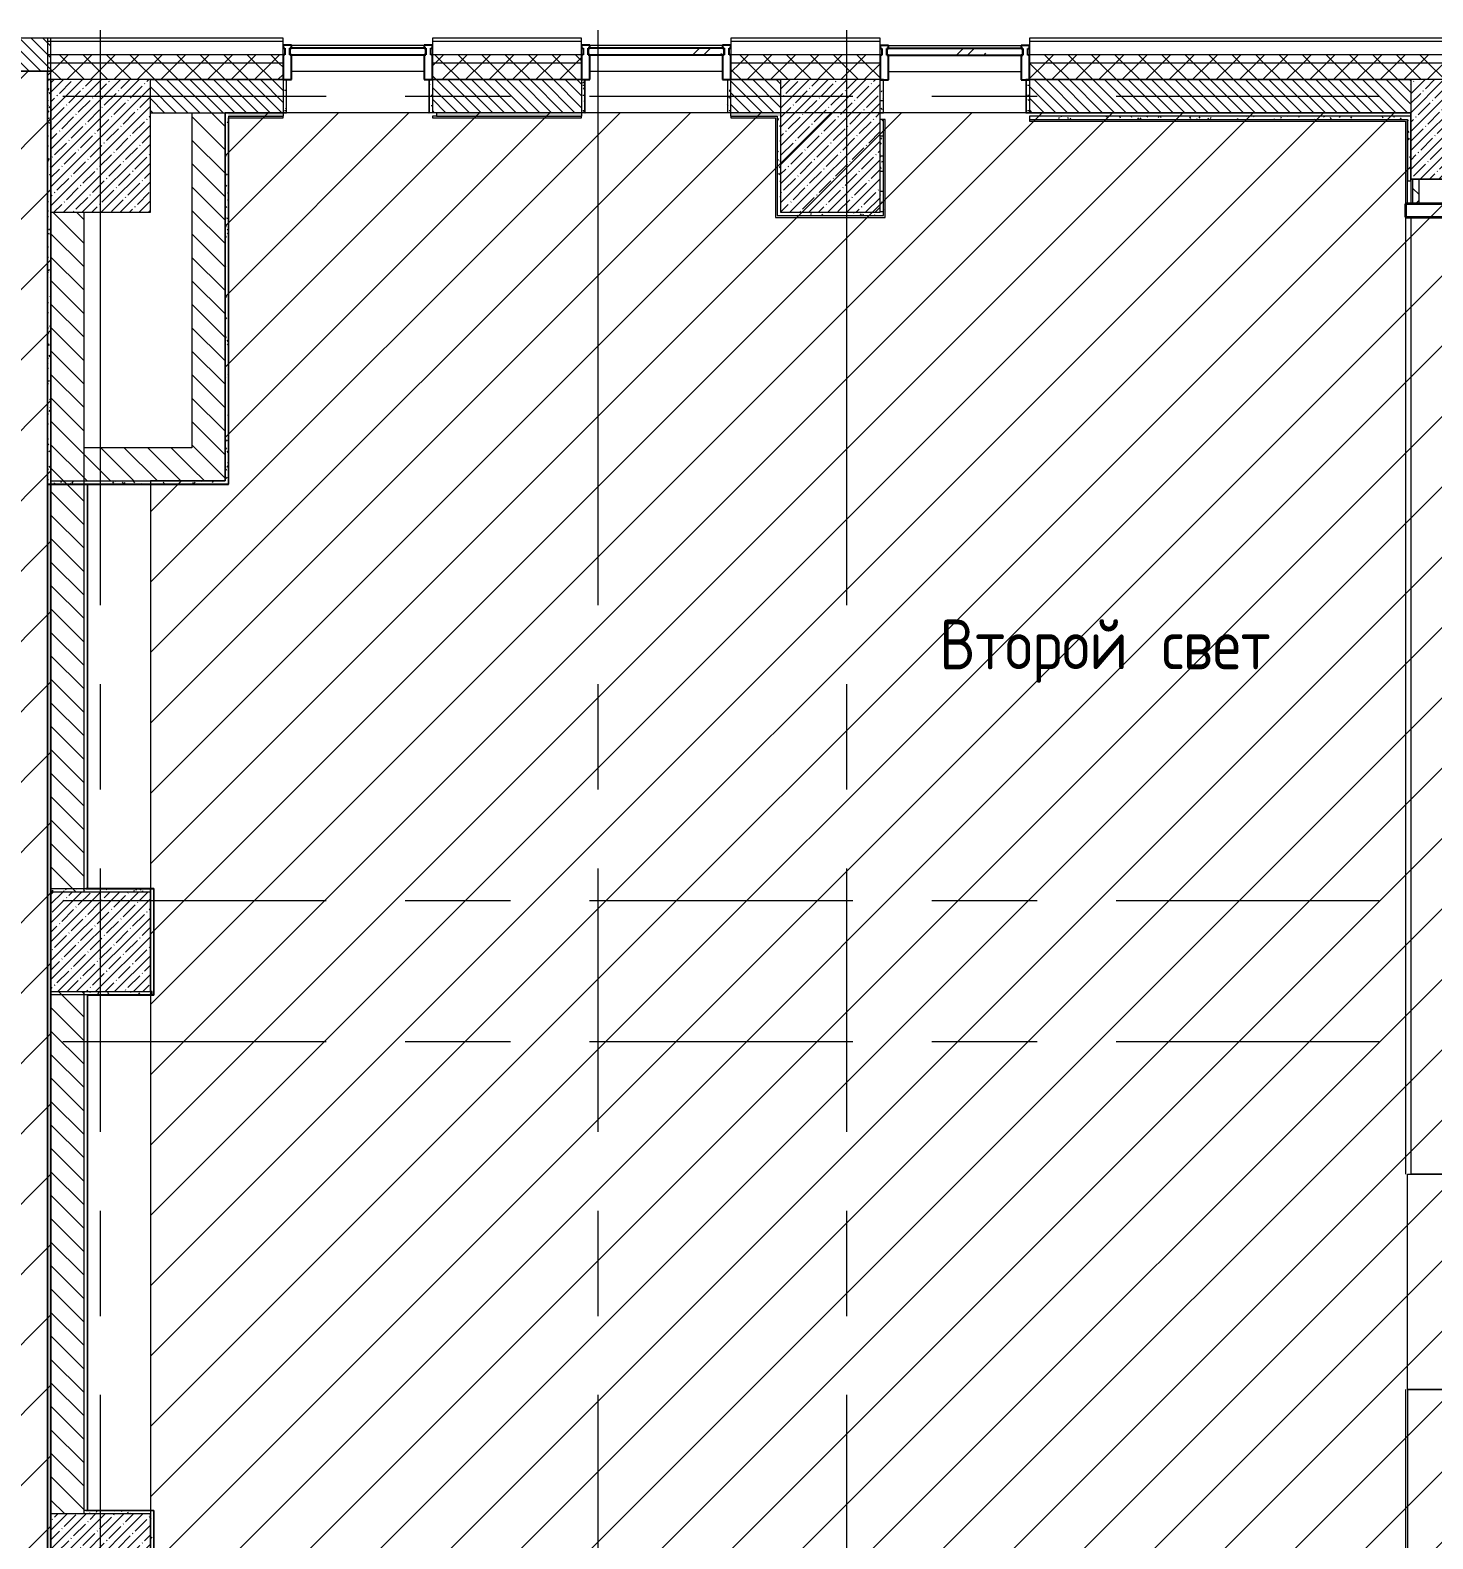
# Model space of a CAD drawing. Header units: millimetres. Extents: x -3456 to 185767, y -8553 to 29000.
# Drawn here: x 13585 to 22043, y 18300 to 27398 of the extents above; entities that cross this region are included whole.
import ezdxf

# ---------------------------------------------------------------- set-up
doc = ezdxf.new("R2010")
doc.units = ezdxf.units.MM
doc.linetypes.add('Осевая', pattern=[3175, 635, -476.25, 1587.5, -476.25])
for name, color, linetype, lineweight in [('A-DETL', 7, 'Continuous', 9), ('A-GLAZ-CURT', 7, 'Continuous', 9), ('A-GLAZ-CURT-1', 7, 'Continuous', 25), ('A-GLAZ-CWMG', 7, 'Continuous', 9), ('A-GLAZ-CWMG-1', 7, 'Continuous', 25), ('A-WALL', 7, 'Continuous', 9), ('A-WALL-2', 7, 'Continuous', 35), ('G-ANNO-TEXT', 7, 'Continuous', 9), ('I-WALL', 7, 'Continuous', 9), ('S-COLS', 7, 'Continuous', 9), ('S-STRS', 7, 'Continuous', 13), ('Оси', 7, 'Continuous', 9), ('Оси-2', 7, 'Осевая', 9)]:
    doc.layers.add(name, color=color, linetype=linetype, lineweight=lineweight)
for name, color, linetype, lineweight, true_color in [('A-DETL-GENF-1', 7, 'Continuous', 9, 0xc0c0c0), ('A-WALL-1', 7, 'Continuous', 9, 0x3c3c3c), ('A-WALL-FNSH-1', 7, 'Continuous', 9, 0x3c3c3c)]:
    doc.layers.add(name, color=color, linetype=linetype, lineweight=lineweight, true_color=true_color)
doc.styles.add('GOST Common_2', font='GOST_Common.ttf', dxfattribs={"width": 0.9, "height": 300})
pattern_1 = [(45, (0, 0), (-70.71068, 70.71068), []), (135, (0, 0), (-70.71068, -70.71068), [])]
pattern_2 = [(135, (0, 0), (-35.35534, -35.35534), [])]
pattern_3 = [(135, (0, 0), (-70.71068, -70.71068), [])]
pattern_4 = [(0, (0, 0), (121.92, 30.48), [10.058, -81.382, 10.058, -81.382, -487.68]), (0, (0, 0), (121.92, 30.48), [-182.88, 10.058, -172.822, 10.058, -81.382, -213.36]), (0, (0, 0), (121.92, 30.48), [-457.2, 10.058, -50.902, 10.058, -142.342]), (120, (45.72, 15.24), (-87.356454, 90.345817), [10.058, -81.382, 10.058, -81.382, -487.68]), (120, (45.72, 15.24), (-87.356454, 90.345817), [-182.88, 10.058, -172.822, 10.058, -81.382, -213.36]), (120, (45.72, 15.24), (-87.356454, 90.345817), [-457.2, 10.058, -50.902, 10.058, -142.342]), (240, (60.96, 76.2), (-34.563546, -120.825817), [10.058, -81.382, 10.058, -81.382, -487.68]), (240, (60.96, 76.2), (-34.563546, -120.825817), [-182.88, 10.058, -172.822, 10.058, -81.382, -213.36]), (240, (60.96, 76.2), (-34.563546, -120.825817), [-457.2, 10.058, -50.902, 10.058, -142.342])]
pattern_5 = [(45, (0, 0), (-212.132, 212.132), [])]

# ---------------------------------------------------------------- blocks, each defined once
blk = doc.blocks.new('BSC_Колонна _Прямоугольная - 600х800-24078684-План заполнения и маркировки дверных проемов 2 этажа в осях 1-12')
at = {"layer": 'S-COLS'}
h = blk.add_hatch(dxfattribs=at)
h.set_pattern_fill('FP_6', color=256, style=0, pattern_type=2)
h.set_pattern_definition([(45, (-14010, -26700), (-57.02463, 57.02463), []), (45, (-13952.975, -26700), (-57.02463, 57.02463), [100.806, -20.161, 3.353, -16.808])])
h.paths.add_polyline_path([(-299.7, -400), (300, -400), (300, 400), (-300, 400), (-300, -400)])
for p, q in [((-300, 400), (-300, -400)), ((300, 400), (-299.7, 400)), ((300, -400), (300, 400)), ((-299.7, -400), (300, -400))]:
    blk.add_line(p, q, dxfattribs=at)
blk = doc.blocks.new('BSC_Колонна _Прямоугольная - 600х600-23295697-План заполнения и маркировки дверных проемов 2 этажа в осях 1-12')
at = {"layer": 'S-COLS'}
h = blk.add_hatch(dxfattribs=at)
h.set_pattern_fill('FP_8', color=256, style=0, pattern_type=2)
h.set_pattern_definition([(45, (-14010, -18150), (-57.02463, 57.02463), []), (45, (-13952.975, -18150), (-57.02463, 57.02463), [100.806, -20.161, 3.353, -16.808])])
h.paths.add_polyline_path([(-299.7, -300), (300, -300), (300, 300), (-300, 300), (-300, -300)])
for p, q in [((-300, 300), (-300, -300)), ((300, 300), (-299.7, 300)), ((300, -300), (300, 300)), ((-299.7, -300), (300, -300))]:
    blk.add_line(p, q, dxfattribs=at)
blk = doc.blocks.new('BSC_Колонна _Прямоугольная - 600х600-V5-План заполнения и маркировки дверных проемов 2 этажа в осях 1-12')
at = {"layer": 'S-COLS'}
h = blk.add_hatch(dxfattribs=at)
h.set_pattern_fill('FP_9', color=256, style=0, pattern_type=2)
h.set_pattern_definition([(45, (-14010, -21900), (-57.02463, 57.02463), []), (45, (-13952.975, -21900), (-57.02463, 57.02463), [100.806, -20.161, 3.353, -16.808])])
h.paths.add_polyline_path([(-299.7, -300), (300, -300), (300, 300), (-300, 300), (-300, -300)])
for p, q in [((-300, 300), (-300, -300)), ((300, 300), (-299.7, 300)), ((300, -300), (300, 300)), ((-299.7, -300), (300, -300))]:
    blk.add_line(p, q, dxfattribs=at)
blk = doc.blocks.new('Прямоугольный импост - Импост структурный с накладкой - 190мм-22856075-План заполнения и маркировки дверных проемов 2 этажа в осях 1-12')
at = {"layer": 'A-GLAZ-CWMG-1'}
for p, q in [((0, 190), (-50, 190)), ((-50, 190), (-50, 40)), ((0, 40), (0, 190)), ((-50, 40), (-40, 40)), ((-40, 0), (-50, 0)), ((-50, 0), (-50, -17)), ((-40, 40), (-40, 0)), ((-10, 0), (-10, 40)), ((-10, 40), (0, 40)), ((0, 0), (-10, 0)), ((0, -17), (0, 0)), ((-50, -17), (0, -17))]:
    blk.add_line(p, q, dxfattribs=at)
blk = doc.blocks.new('Прямоугольный импост - Импост структурный с накладкой - 190мм-V9-План заполнения и маркировки дверных проемов 2 этажа в осях 1-12')
at = {"layer": 'A-GLAZ-CWMG-1'}
for p, q in [((0, 190), (-50, 190)), ((-50, 190), (-50, 40)), ((0, 40), (0, 188.3)), ((-50, 40), (-40, 40)), ((-40, 0), (-50, 0)), ((-50, 0), (-50, -17)), ((-40, 40), (-40, 0)), ((-10, 0), (-10, 40)), ((-10, 40), (0, 40)), ((0, 0), (-10, 0)), ((0, -17), (0, 0)), ((-50, -17), (0, -17))]:
    blk.add_line(p, q, dxfattribs=at)
blk = doc.blocks.new('Системная панель - Стекло - 40мм-V20-План заполнения и маркировки дверных проемов 2 этажа в осях 1-12')
at = {"layer": 'A-GLAZ-CURT'}
h = blk.add_hatch(dxfattribs=at)
h.set_pattern_fill('FP_33', color=256, style=0, pattern_type=2)
h.set_pattern_definition([(45, (-17460.26, -27190), (-282.8427, 282.8427), [200, -600]), (45, (-17660.26, -27290), (-282.8427, 282.8427), [600, -200]), (45, (-17260.26, -27390), (-282.8427, 282.8427), [200, -600])])
h.paths.add_polyline_path([(218.1, -40), (410, -40), (410, 0), (-410, 0), (-410, -40)])
at = {"layer": 'A-GLAZ-CURT-1'}
for p, q in [((410, 0), (-410, 0)), ((-410, 0), (-410, -40)), ((410, -40), (410, 0)), ((-410, -40), (410, -40))]:
    blk.add_line(p, q, dxfattribs=at)
blk = doc.blocks.new('Системная панель - Стекло - 40мм-V21-План заполнения и маркировки дверных проемов 2 этажа в осях 1-12')
at = {"layer": 'A-GLAZ-CURT'}
h = blk.add_hatch(dxfattribs=at)
h.set_pattern_fill('FP_34', color=256, style=0, pattern_type=2)
h.set_pattern_definition([(45, (-19260.26, -27188.3), (-282.8427, 282.8427), [200, -600]), (45, (-19460.26, -27288.3), (-282.8427, 282.8427), [600, -200]), (45, (-19060.26, -27388.3), (-282.8427, 282.8427), [200, -600])])
h.paths.add_polyline_path([(-243.1, -40), (410, -40), (410, 0), (-410, 0), (-410, -40)])
at = {"layer": 'A-GLAZ-CURT-1'}
for p, q in [((410, 0), (-410, 0)), ((-410, 0), (-410, -40)), ((410, -40), (410, 0)), ((-410, -40), (410, -40))]:
    blk.add_line(p, q, dxfattribs=at)
blk = doc.blocks.new('Прямоугольный импост - Импост структурный с накладкой - 160мм Темный-33186089-План заполнения и маркировки дверных проемов 2 этажа в осях 1-12')
at = {"layer": 'A-GLAZ-CWMG'}
for p, q in [((16960.3, 27307), (17760.3, 27307)), ((16960.3, 27150), (17760.3, 27150))]:
    blk.add_line(p, q, dxfattribs=at)
blk = doc.blocks.new('Прямоугольный импост - Импост структурный с накладкой - 190мм-V32-План заполнения и маркировки дверных проемов 2 этажа в осях 1-12')
at = {"layer": 'A-GLAZ-CWMG-1'}
for p, q in [((-50, 40), (-50, 190)), ((-50, 190), (0, 190)), ((0, 190), (0, 40)), ((-40, 40), (-50, 40)), ((-50, -17), (-50, 0)), ((-50, 0), (-40, 0)), ((-40, 0), (-40, 40)), ((-10, 40), (-10, 0)), ((0, 40), (-10, 40)), ((-10, 0), (0, 0)), ((0, 0), (0, -17)), ((0, -17), (-50, -17))]:
    blk.add_line(p, q, dxfattribs=at)
blk = doc.blocks.new('BSC_Колонна _Прямоугольная - 600х600-V34-План заполнения и маркировки дверных проемов 2 этажа в осях 1-12')
at = {"layer": 'S-COLS'}
h = blk.add_hatch(dxfattribs=at)
h.set_pattern_fill('FP_43', color=256, style=0, pattern_type=2)
h.set_pattern_definition([(45, (-22210, -26800), (-57.02463, 57.02463), []), (45, (-22152.975, -26800), (-57.02463, 57.02463), [100.806, -20.161, 3.353, -16.808])])
h.paths.add_polyline_path([(-300, -300), (300, -300), (300, 300), (-300, 300), (-300, 100)])
for p, q in [((300, 300), (-300, 300)), ((-300, 300), (-300, 100)), ((300, -300), (300, 300)), ((-300, 100), (-300, -300)), ((-300, -300), (300, -300))]:
    blk.add_line(p, q, dxfattribs=at)
blk = doc.blocks.new('Перекрытия 3 - Перекрытия 4-20977624-План заполнения и маркировки дверных проемов 2 этажа в осях 1-12')
at = {"layer": 'S-STRS'}
for p in [(21910, 26270.4), (22810, 20500)]:
    blk.add_line(p, (21910, 20500), dxfattribs=at)
blk = doc.blocks.new('BSC_Колонна _Прямоугольная - 600х800-V61-План заполнения и маркировки дверных проемов 2 этажа в осях 1-12')
at = {"layer": 'S-COLS'}
h = blk.add_hatch(dxfattribs=at)
h.set_pattern_fill('FP_74', color=256, style=0, pattern_type=2)
h.set_pattern_definition([(45, (-18410.26, -26700), (-57.02463, 57.02463), []), (45, (-18353.23, -26700), (-57.02463, 57.02463), [100.806, -20.161, 3.353, -16.808])])
h.paths.add_polyline_path([(-300, -400), (300, -400), (300, 400), (-300, 400), (-300, -353.3)])
for p, q in [((300, 400), (-300, 400)), ((-300, 400), (-300, 200)), ((300, 200), (300, 400)), ((-300, 200), (-300, -400)), ((300, -400), (300, 200)), ((-300, -400), (300, -400))]:
    blk.add_line(p, q, dxfattribs=at)
blk = doc.blocks.new('Системная панель - Стекло - 40мм-V68-План заполнения и маркировки дверных проемов 2 этажа в осях 1-12')
at = {"layer": 'A-GLAZ-CURT'}
h = blk.add_hatch(dxfattribs=at)
h.set_pattern_fill('FP_83', color=256, style=0, pattern_type=2)
h.set_pattern_definition([(45, (-15660.26, -27190), (-282.8427, 282.8427), [200, -600]), (45, (-15860.26, -27290), (-282.8427, 282.8427), [600, -200]), (45, (-15460.26, -27390), (-282.8427, 282.8427), [200, -600])])
h.paths.add_polyline_path([(10, -40), (410, -40), (410, 0), (-410, 0), (-410, -40)])
at = {"layer": 'A-GLAZ-CURT-1'}
for p, q in [((410, 0), (-410, 0)), ((-410, 0), (-410, -40)), ((410, -40), (410, 0)), ((-410, -40), (410, -40))]:
    blk.add_line(p, q, dxfattribs=at)
blk = doc.blocks.new('Перекрытия 2 - Перекрытия 4-32990152-План заполнения и маркировки дверных проемов 2 этажа в осях 1-12')
at = {"layer": 'S-STRS'}
for q in [(22810, 19180), (21910, 15410.8)]:
    blk.add_line((21910, 19180), q, dxfattribs=at)
blk = doc.blocks.new('Стены наклон_ амфитеатр1 - Стены наклон_ амфитеатр-33007412-План заполнения и маркировки дверных проемов 2 этажа в осях 1-12')
at = {"layer": 'A-WALL-2'}
for p, q in [((21879, 26351.1), (21879, 26270.4)), ((30590, 26351.1), (21879, 26351.1)), ((21879, 26270.4), (30590, 26270.4))]:
    blk.add_line(p, q, dxfattribs=at)

msp = doc.modelspace()

# ---------------------------------------------------------------- hatches: boundary and pattern name
at = {"layer": 'A-DETL-GENF-1'}
h = msp.add_hatch(dxfattribs=at)
h.set_pattern_fill('FP_100', color=256, style=0, pattern_type=2)
h.set_pattern_definition(pattern_5)
h.paths.add_polyline_path([(13562.1, 15200), (13710.3, 15200), (13710.3, 27150), (4660, 27150), (4660, 26500), (4060, 26500), (4060, 25750), (9710, 25750), (9710, 20770), (6760, 20770), (6760, 15200), (12223.3, 15200)])
h = msp.add_hatch(dxfattribs=at)
h.set_pattern_fill('FP_100', color=256, style=0, pattern_type=2)
h.set_pattern_definition(pattern_5)
h.paths.add_polyline_path([(30590, 15231), (30590, 26500), (21910, 26500), (21910, 26900), (14760, 26900), (14760, 24680), (14310.3, 24680), (14310.3, 15231), (28288.6, 15231)])
at = {"layer": 'A-WALL'}
h = msp.add_hatch(dxfattribs=at)
h.set_pattern_fill('FP_18', color=256, style=0, pattern_type=2)
h.set_pattern_definition(pattern_2)
h.paths.add_polyline_path([(13690, 27150), (13710, 27150), (13710, 27350), (13460.3, 27350), (13460.3, 27150), (13689, 27150)])
h.paths.add_polyline_path([(4060, 27150), (4110, 27150), (4110, 27350), (4060, 27350)])
h = msp.add_hatch(dxfattribs=at)
h.set_pattern_fill('FP_14', color=256, style=0, pattern_type=2)
h.set_pattern_definition(pattern_1)
h.paths.add_polyline_path([(33710, 27200), (33710, 27250), (19610.3, 27250), (19610.3, 27200), (33643.7, 27200)])
h.paths.add_polyline_path([(16910.3, 27200), (16910.3, 27250), (16010.3, 27250), (16010.3, 27200), (16239.6, 27200)])
h.paths.add_polyline_path([(17810.3, 27200), (18710.3, 27200), (18710.3, 27250), (17810.3, 27250)])
h.paths.add_polyline_path([(13689, 27200), (15110.3, 27200), (15110.3, 27250), (13689, 27250)])
h = msp.add_hatch(dxfattribs=at)
h.set_pattern_fill('FP_14', color=256, style=0, pattern_type=2)
h.set_pattern_definition(pattern_1)
h.paths.add_polyline_path([(33610, 27100), (33610, 27200), (19610.3, 27200), (19610.3, 27100), (30966.1, 27100)])
h.paths.add_polyline_path([(13689, 27100), (15110.3, 27100), (15110.3, 27200), (13689, 27200), (13689, 27116.1)])
h.paths.add_polyline_path([(17810.3, 27100), (18710.3, 27100), (18710.3, 27200), (17810.3, 27200)])
h.paths.add_polyline_path([(16010.3, 27100), (16910.3, 27100), (16910.3, 27200), (16010.3, 27200)])
h = msp.add_hatch(dxfattribs=at)
h.set_pattern_fill('FP_18', color=256, style=0, pattern_type=2)
h.set_pattern_definition(pattern_2)
h.paths.add_polyline_path([(21910, 26900), (21910, 27100), (19610.3, 27100), (19610.3, 26900), (20255.9, 26900)])
h.paths.add_polyline_path([(14560, 26900), (15110.3, 26900), (15110.3, 27100), (14310, 27100), (14310, 26900)])
h.paths.add_polyline_path([(16910.3, 26900), (16910.3, 27100), (16010.3, 27100), (16010.3, 26900), (16239.6, 26900)])
h.paths.add_polyline_path([(18110.3, 26900), (18110.3, 27100), (17810.3, 27100), (17810.3, 26900)])
at = {"layer": 'I-WALL'}
h = msp.add_hatch(dxfattribs=at)
h.set_pattern_fill('FP_89', color=256, style=0, pattern_type=2)
h.set_pattern_definition(pattern_4)
h.paths.add_polyline_path([(13690, 24660), (13710, 24660), (13710, 27100), (13690, 27100), (13690, 25300.3)])
h = msp.add_hatch(dxfattribs=at)
h.set_pattern_fill('FP_89', color=256, style=0, pattern_type=2)
h.set_pattern_definition(pattern_4)
h.paths.add_polyline_path([(15110.3, 26900), (15130.3, 26900), (15130.3, 27100), (15110.3, 27100)])
h = msp.add_hatch(dxfattribs=at)
h.set_pattern_fill('FP_89', color=256, style=0, pattern_type=2)
h.set_pattern_definition(pattern_4)
h.paths.add_polyline_path([(15990.3, 26900), (16010.3, 26900), (16010.3, 27100), (15990.3, 27100)])
h = msp.add_hatch(dxfattribs=at)
h.set_pattern_fill('FP_89', color=256, style=0, pattern_type=2)
h.set_pattern_definition(pattern_4)
h.paths.add_polyline_path([(16910.3, 26900), (16930.3, 26900), (16930.3, 27100), (16910.3, 27100)])
h = msp.add_hatch(dxfattribs=at)
h.set_pattern_fill('FP_89', color=256, style=0, pattern_type=2)
h.set_pattern_definition(pattern_4)
h.paths.add_polyline_path([(17790.3, 26900), (17810.3, 26900), (17810.3, 27100), (17790.3, 27100)])
h = msp.add_hatch(dxfattribs=at)
h.set_pattern_fill('FP_89', color=256, style=0, pattern_type=2)
h.set_pattern_definition(pattern_4)
h.paths.add_polyline_path([(18710.3, 26900), (18730.3, 26900), (18730.3, 27100), (18710.3, 27100)])
h = msp.add_hatch(dxfattribs=at)
h.set_pattern_fill('FP_89', color=256, style=0, pattern_type=2)
h.set_pattern_definition(pattern_4)
h.paths.add_polyline_path([(19590.3, 26900), (19610.3, 26900), (19610.3, 27100), (19590.3, 27100)])
h = msp.add_hatch(dxfattribs=at)
h.set_pattern_fill('FP_13', color=256, style=0, pattern_type=2)
h.set_pattern_definition(pattern_3)
h.paths.add_polyline_path([(14560, 24680), (14760, 24680), (14760, 26900), (14560, 26900), (14560, 24880)])
h = msp.add_hatch(dxfattribs=at)
h.set_pattern_fill('FP_89', color=256, style=0, pattern_type=2)
h.set_pattern_definition(pattern_4)
h.paths.add_polyline_path([(14760, 24680), (14780, 24680), (14780, 26900), (14760, 26900), (14760, 25300.3)])
h = msp.add_hatch(dxfattribs=at)
h.set_pattern_fill('FP_89', color=256, style=0, pattern_type=2)
h.set_pattern_definition(pattern_4)
h.paths.add_polyline_path([(18090.3, 26880), (18110.3, 26880), (18110.3, 26900), (17810.3, 26900), (17810.3, 26880), (18079.3, 26880)])
h.paths.add_polyline_path([(14780, 26880), (15110.3, 26880.4), (15110.3, 26900), (14780, 26898.9)])
h.paths.add_polyline_path([(16239.6, 26880), (16910.3, 26880), (16910.3, 26900), (16035.3, 26900), (16035.3, 26880)])
h = msp.add_hatch(dxfattribs=at)
h.set_pattern_fill('FP_89', color=256, style=0, pattern_type=2)
h.set_pattern_definition(pattern_4)
h.paths.add_polyline_path([(18090.3, 26280), (18110.3, 26280), (18110.3, 26880), (18090.3, 26880), (18090.3, 26300)])
h = msp.add_hatch(dxfattribs=at)
h.set_pattern_fill('FP_89', color=256, style=0, pattern_type=2)
h.set_pattern_definition(pattern_4)
h.paths.add_polyline_path([(18730.3, 26300), (18730.3, 26860), (18710.3, 26860), (18710.3, 26300)])
h = msp.add_hatch(dxfattribs=at)
h.set_pattern_fill('FP_89', color=256, style=0, pattern_type=2)
h.set_pattern_definition(pattern_4)
h.paths.add_polyline_path([(21910, 26860), (21910, 26880), (19610.3, 26880), (19610.3, 26860), (21890, 26860)])
h = msp.add_hatch(dxfattribs=at)
h.set_pattern_fill('FP_89', color=256, style=0, pattern_type=2)
h.set_pattern_definition(pattern_4)
h.paths.add_polyline_path([(21890, 26490), (21910, 26490), (21910, 26860), (21890, 26860), (21890, 26494.9)])
h = msp.add_hatch(dxfattribs=at)
h.set_pattern_fill('FP_92', color=256, style=0, pattern_type=2)
h.set_pattern_definition([(135, (0, 0), (-84.8528, -84.8528), []), (225, (0, 0), (84.8528, -84.8528), [])])
h.paths.add_polyline_path([(21960, 26351), (21960, 26500), (21923, 26500), (21923, 26351)])
h = msp.add_hatch(dxfattribs=at)
h.set_pattern_fill('FP_13', color=256, style=0, pattern_type=2)
h.set_pattern_definition(pattern_3)
h.paths.add_polyline_path([(13710.3, 24680), (13910.3, 24680), (13910.3, 26300), (13710.3, 26300), (13710.3, 25300.3)])
h = msp.add_hatch(dxfattribs=at)
h.set_pattern_fill('FP_13', color=256, style=0, pattern_type=2)
h.set_pattern_definition(pattern_3)
h.paths.add_polyline_path([(13710.3, 15200), (13910.3, 15200), (13910.3, 17850), (13710.3, 17850), (13710.3, 16929)])
h.paths.add_polyline_path([(13909, 18450), (13910.3, 18450), (13910.3, 21600), (13710.3, 21600), (13710.3, 18450)])
h.paths.add_polyline_path([(13910.3, 22200), (13910.3, 26300), (13710.3, 26300), (13710.3, 22200), (13820.7, 22200)])
h = msp.add_hatch(dxfattribs=at)
h.set_pattern_fill('FP_89', color=256, style=0, pattern_type=2)
h.set_pattern_definition(pattern_4)
h.paths.add_polyline_path([(18110.3, 26280), (18730.3, 26280), (18730.3, 26300), (18110.3, 26300)])
h = msp.add_hatch(dxfattribs=at)
h.set_pattern_fill('FP_13', color=256, style=0, pattern_type=2)
h.set_pattern_definition(pattern_3)
h.paths.add_polyline_path([(13910.3, 24680), (14560, 24680), (14560, 24880), (13910.3, 24880)])
h = msp.add_hatch(dxfattribs=at)
h.set_pattern_fill('FP_89', color=256, style=0, pattern_type=2)
h.set_pattern_definition(pattern_4)
h.paths.add_polyline_path([(13710, 15200), (13710, 24660), (13690, 24660), (13690, 15200)])
h = msp.add_hatch(dxfattribs=at)
h.set_pattern_fill('FP_89', color=256, style=0, pattern_type=2)
h.set_pattern_definition(pattern_4)
h.paths.add_polyline_path([(14759, 24660), (14780, 24660), (14780, 24680), (13710, 24680), (13710.3, 24660), (14681.4, 24660)])
h = msp.add_hatch(dxfattribs=at)
h.set_pattern_fill('FP_89', color=256, style=0, pattern_type=2)
h.set_pattern_definition(pattern_4)
h.paths.add_polyline_path([(13710, 22200), (14310, 22200), (14310, 22220), (13710, 22220)])
h = msp.add_hatch(dxfattribs=at)
h.set_pattern_fill('FP_89', color=256, style=0, pattern_type=2)
h.set_pattern_definition(pattern_4)
h.paths.add_polyline_path([(13710.3, 21580), (14320, 21580), (14320, 21600), (13710, 21600), (13710, 21580)])
h = msp.add_hatch(dxfattribs=at)
h.set_pattern_fill('FP_89', color=256, style=0, pattern_type=2)
h.set_pattern_definition(pattern_4)
h.paths.add_polyline_path([(13910.3, 18450), (14310, 18450), (14310, 18470), (13910.3, 18470)])
h = msp.add_hatch(dxfattribs=at)
h.set_pattern_fill('FP_89', color=256, style=0, pattern_type=2)
h.set_pattern_definition(pattern_4)
h.paths.add_polyline_path([(14310, 17830), (14330, 17830), (14330, 18470), (14310, 18470), (14310, 17850)])

# ---------------------------------------------------------------- linework, layer by layer
at = {"layer": 'A-DETL'}
for p, q in [((13710.3, 27150), (4660, 27150)), ((13710.3, 15200), (13710.3, 27150)), ((21910, 26900), (14760, 26900)), ((14760, 26900), (14760, 24680)), ((21910, 26500), (21910, 26900)), ((30590, 26500), (21910, 26500)), ((21879, 26469), (21879, 20500)), ((14760, 24680), (14310.3, 24680)), ((14310.3, 24680), (14310.3, 15231)), ((21890, 20500), (28781, 20500)), ((21890, 19200), (21890, 20500)), ((21879, 19200), (21879, 15231)), ((28760, 19200), (21890, 19200))]:
    msp.add_line(p, q, dxfattribs=at)
at = {"layer": 'A-WALL'}
for p, q in [((15110.3, 27330), (13689, 27330)), ((16910.3, 27330), (16010.3, 27330)), ((18710.3, 27330), (17810.3, 27330)), ((33840, 27330), (19610.3, 27330)), ((15110.3, 27250), (13689, 27250)), ((16910.3, 27250), (16010.3, 27250)), ((18710.3, 27250), (17810.3, 27250)), ((33760, 27250), (19610.3, 27250)), ((15110.3, 27200), (13689, 27200)), ((16910.3, 27200), (16010.3, 27200)), ((18710.3, 27200), (17810.3, 27200)), ((33710, 27200), (19610.3, 27200)), ((15130.3, 27100), (14310, 27100)), ((16930.3, 27100), (15990.3, 27100)), ((18110.3, 27100), (17790.3, 27100)), ((21910, 27100), (19590.3, 27100)), ((14310, 26900), (15130.3, 26900)), ((14780, 26880), (15110.3, 26880)), ((14780, 26880), (14780, 24680)), ((14781, 26869), (14780, 26869)), ((16930.3, 26900), (15990.3, 26900)), ((16035.3, 26880), (16910.3, 26880)), ((18110.3, 26900), (17790.3, 26900)), ((17810.3, 26880), (18090.3, 26880)), ((18090.3, 26880), (18090.3, 26280)), ((19610.3, 26860), (21890, 26860)), ((21890, 26849), (21890, 26860)), ((21923, 26351), (21923, 26500)), ((21960, 26351), (21960, 26500)), ((14320, 21580), (13710.3, 21580))]:
    msp.add_line(p, q, dxfattribs=at)
at = {"layer": 'A-WALL-1'}
for p, q in [((13710, 27350), (13460.3, 27350)), ((13689, 27330), (13689, 27150)), ((13710, 27150), (13710, 27350)), ((15110.3, 27100), (15110.3, 27330)), ((16010.3, 27330), (16010.3, 27100)), ((16910.3, 27100), (16910.3, 27330)), ((17810.3, 27330), (17810.3, 27100)), ((18710.3, 27100), (18710.3, 27330)), ((19610.3, 27330), (19610.3, 27100)), ((13460.3, 27150), (13710, 27150)), ((13689, 27100), (13710, 27100)), ((13710, 27100), (13690, 27100)), ((14310, 27100), (15110.3, 27100)), ((15110.3, 27100), (15110.3, 26880.4)), ((15130.3, 26900), (15130.3, 27100)), ((15990.3, 27100), (15990.3, 26900)), ((16010.3, 27100), (16910.3, 27100)), ((16010.3, 27100), (16010.3, 26900)), ((16910.3, 27100), (16910.3, 26880)), ((16930.3, 26900), (16930.3, 27100)), ((17790.3, 27100), (17790.3, 26900)), ((17810.3, 27100), (18110.3, 27100)), ((17810.3, 26880), (17810.3, 27100)), ((18730.3, 27100), (18710.3, 27100)), ((18730.3, 26900), (18730.3, 27100)), ((19590.3, 27100), (19590.3, 26900)), ((19610.3, 27100), (21910, 27100)), ((19610.3, 27100), (19610.3, 26900)), ((14560, 26900), (14560, 24880)), ((14760, 24680), (14760, 26900)), ((16035.3, 26900), (16035.3, 26880)), ((18710.3, 26900), (18730.3, 26900)), ((18730.3, 26860), (18710.3, 26860)), ((18730.3, 26280), (18730.3, 26860)), ((19590.3, 26900), (21910, 26900)), ((21910, 26880), (19610.3, 26880)), ((19610.3, 26880), (19610.3, 26860)), ((21890, 26860), (21890, 26490)), ((21890, 26490), (21910, 26490)), ((21910, 26490), (21910, 26500)), ((21910, 26500), (21910, 26351)), ((13710, 24680), (13710, 26300)), ((13710.3, 26300), (13710.3, 22200)), ((13910.3, 22200), (13910.3, 26300)), ((21910, 26351), (30460, 26351)), ((18090.3, 26280), (18730.3, 26280)), ((14560, 24880), (13910.3, 24880)), ((13689, 24660), (13690, 24660)), ((13690, 24660), (13690, 24659)), ((13710, 22220), (13710, 24660)), ((13710.3, 24680), (14760, 24680)), ((13920.3, 22220), (13710.3, 22220)), ((14310, 22200), (14310, 22220)), ((13710, 18450), (13710, 21580)), ((13710.3, 21600), (13710.3, 18450)), ((13910.3, 18450), (13910.3, 21600)), ((14320, 21600), (14310.3, 21600)), ((14320, 21580), (14320, 21600)), ((13920.3, 18470), (13910.3, 18470))]:
    msp.add_line(p, q, dxfattribs=at)
at = {"layer": 'A-WALL-FNSH-1'}
for p, q in [((13689, 27350), (13689, 27330)), ((15110.3, 27350), (13710, 27350)), ((15110.3, 27330), (15110.3, 27350)), ((16910.3, 27350), (16010.3, 27350)), ((16010.3, 27350), (16010.3, 27330)), ((16910.3, 27330), (16910.3, 27350)), ((18710.3, 27350), (17810.3, 27350)), ((17810.3, 27350), (17810.3, 27330)), ((18710.3, 27330), (18710.3, 27350)), ((33860, 27350), (19610.3, 27350)), ((19610.3, 27350), (19610.3, 27330)), ((13690, 24660), (13690, 27150)), ((13689, 27100), (13689, 24659)), ((15131.3, 27100), (15130.3, 27100)), ((15131.3, 26900), (15131.3, 27100)), ((15989.3, 27100), (15989.3, 26900)), ((15990.3, 27100), (15989.3, 27100)), ((16931.3, 27100), (16930.3, 27100)), ((16931.3, 26900), (16931.3, 27100)), ((17789.3, 27100), (17789.3, 26900)), ((17790.3, 27100), (17789.3, 27100)), ((18731.3, 27100), (18730.3, 27100)), ((18731.3, 26900), (18731.3, 27100)), ((19589.3, 27100), (19589.3, 26900)), ((19590.3, 27100), (19589.3, 27100)), ((14781, 26869), (15110.3, 26869)), ((14781, 24659), (14781, 26869)), ((15110.3, 26869), (15110.3, 26880)), ((15130.3, 26900), (15131.3, 26900)), ((15989.3, 26900), (15990.3, 26900)), ((16035.3, 26880), (16010.3, 26880)), ((16010.3, 26880), (16010.3, 26869)), ((16010.3, 26869), (16910.3, 26869)), ((16910.3, 26869), (16910.3, 26880)), ((16930.3, 26900), (16931.3, 26900)), ((17789.3, 26900), (17790.3, 26900)), ((17810.3, 26880), (17810.3, 26869)), ((17810.3, 26869), (18079.3, 26869)), ((18079.3, 26869), (18079.3, 26269)), ((18730.3, 26900), (18731.3, 26900)), ((18741.3, 26860), (18730.3, 26860)), ((18741.3, 26269), (18741.3, 26860)), ((19589.3, 26900), (19590.3, 26900)), ((19610.3, 26860), (19610.3, 26849)), ((19610.3, 26849), (21879, 26849)), ((21879, 26849), (21879, 26351)), ((21890, 26351), (21890, 26849)), ((21879, 26351), (21890, 26351)), ((18079.3, 26269), (18741.3, 26269)), ((13689, 24659), (13689, 15200)), ((14780, 24660), (13690, 24660)), ((13690, 24659), (14781, 24659)), ((13690, 15200), (13690, 24659)), ((13930.3, 24660), (13930.3, 22220)), ((13931.3, 22220), (13931.3, 24660)), ((14780, 24680), (14780, 24660)), ((14330, 22221), (13920.3, 22221)), ((13920.3, 22221), (13920.3, 22220)), ((13920.3, 22220), (14331, 22220)), ((14330, 22221), (14330, 21579)), ((14331, 21580), (14331, 22220)), ((13930.3, 21580), (13930.3, 18471)), ((13931.3, 18471), (13931.3, 21579)), ((13931.3, 21579), (14330, 21579)), ((14331, 21580), (14320, 21580)), ((13930.3, 18471), (13920.3, 18471)), ((13920.3, 18471), (13920.3, 18470)), ((13920.3, 18470), (14330, 18470)), ((14331, 18471), (13931.3, 18471)), ((14330, 18470), (14330, 17830)), ((14331, 17830), (14331, 18471))]:
    msp.add_line(p, q, dxfattribs=at)
at = {"layer": 'I-WALL'}
msp.add_line((13689, 27150), (13689, 27100), dxfattribs=at)
at = {"layer": 'Оси'}
for p, q in [((14010, 24898.1), (14010, 27398.1)), ((17010, 24898.1), (17010, 27398.1)), ((18510, 24898.1), (18510, 27398.1))]:
    msp.add_line(p, q, dxfattribs=at)
at = {"layer": 'Оси-2'}
for p, q in [((-28.5, 27000), (31340, 27000)), ((14010, 593.7), (14010, 24898.1)), ((17010, 593.7), (17010, 24898.1)), ((18510, 593.7), (18510, 24898.1)), ((-28.5, 22150), (36281, 22150)), ((-28.5, 21300), (36281, 21300))]:
    msp.add_line(p, q, dxfattribs=at)

# ---------------------------------------------------------------- block references
at = {"layer": 'A-GLAZ-CURT'}
for name, p in [('Системная панель - Стекло - 40мм-V68-План заполнения и маркировки дверных проемов 2 этажа в осях 1-12', (15560.3, 27290)), ('Системная панель - Стекло - 40мм-V20-План заполнения и маркировки дверных проемов 2 этажа в осях 1-12', (17360.3, 27290)), ('Системная панель - Стекло - 40мм-V21-План заполнения и маркировки дверных проемов 2 этажа в осях 1-12', (19160.3, 27288.3))]:
    msp.add_blockref(name, p, dxfattribs=at)
at = {"layer": 'A-GLAZ-CWMG', "rotation": 180}
for name, p in [('Прямоугольный импост - Импост структурный с накладкой - 190мм-22856075-План заполнения и маркировки дверных проемов 2 этажа в осях 1-12', (15110.3, 27290)), ('Прямоугольный импост - Импост структурный с накладкой - 190мм-22856075-План заполнения и маркировки дверных проемов 2 этажа в осях 1-12', (16910.3, 27290)), ('Прямоугольный импост - Импост структурный с накладкой - 190мм-V9-План заполнения и маркировки дверных проемов 2 этажа в осях 1-12', (18710.3, 27288.3))]:
    msp.add_blockref(name, p, dxfattribs=at)
at = {"layer": 'A-GLAZ-CWMG'}
for p in [(-1800, 0), (0, 0), (1800, -1.7)]:
    msp.add_blockref('Прямоугольный импост - Импост структурный с накладкой - 160мм Темный-33186089-План заполнения и маркировки дверных проемов 2 этажа в осях 1-12', p, dxfattribs=at)
at = {"layer": 'A-GLAZ-CWMG', "extrusion": (0, 0, -1), "rotation": 180}
for p in [(-16010.3, 27290), (-17810.3, 27290), (-19610.3, 27288.3)]:
    msp.add_blockref('Прямоугольный импост - Импост структурный с накладкой - 190мм-V32-План заполнения и маркировки дверных проемов 2 этажа в осях 1-12', p, dxfattribs=at)
at = {"layer": 'A-WALL'}
msp.add_blockref('Стены наклон_ амфитеатр1 - Стены наклон_ амфитеатр-33007412-План заполнения и маркировки дверных проемов 2 этажа в осях 1-12', (0, 0), dxfattribs=at)
at = {"layer": 'S-COLS'}
for name, p in [('BSC_Колонна _Прямоугольная - 600х800-24078684-План заполнения и маркировки дверных проемов 2 этажа в осях 1-12', (14010, 26700)), ('BSC_Колонна _Прямоугольная - 600х800-V61-План заполнения и маркировки дверных проемов 2 этажа в осях 1-12', (18410.3, 26700)), ('BSC_Колонна _Прямоугольная - 600х600-V34-План заполнения и маркировки дверных проемов 2 этажа в осях 1-12', (22210, 26800)), ('BSC_Колонна _Прямоугольная - 600х600-V5-План заполнения и маркировки дверных проемов 2 этажа в осях 1-12', (14010, 21900)), ('BSC_Колонна _Прямоугольная - 600х600-23295697-План заполнения и маркировки дверных проемов 2 этажа в осях 1-12', (14010, 18150))]:
    msp.add_blockref(name, p, dxfattribs=at)
at = {"layer": 'S-STRS'}
for name, p in [('Перекрытия 3 - Перекрытия 4-20977624-План заполнения и маркировки дверных проемов 2 этажа в осях 1-12', (0, 0)), ('Перекрытия 2 - Перекрытия 4-32990152-План заполнения и маркировки дверных проемов 2 этажа в осях 1-12', (-20, 20))]:
    msp.add_blockref(name, p, dxfattribs=at)

# ---------------------------------------------------------------- texts
at = {"layer": 'G-ANNO-TEXT', "char_height": 300, "attachment_point": 1, "style": 'GOST Common_2'}
for s, insert, width in [('Второй', (19068.1, 23843.9), 1507.974), ('\\fGOST Common|b0|i0|c204|p34|;\\W.9; ', (20312.3, 23843.9), 115.443), ('свет', (20407.6, 23843.9), 966.835)]:
    msp.add_mtext(s, dxfattribs=dict(at, insert=insert, width=width))

doc.saveas('drawing.dxf')
